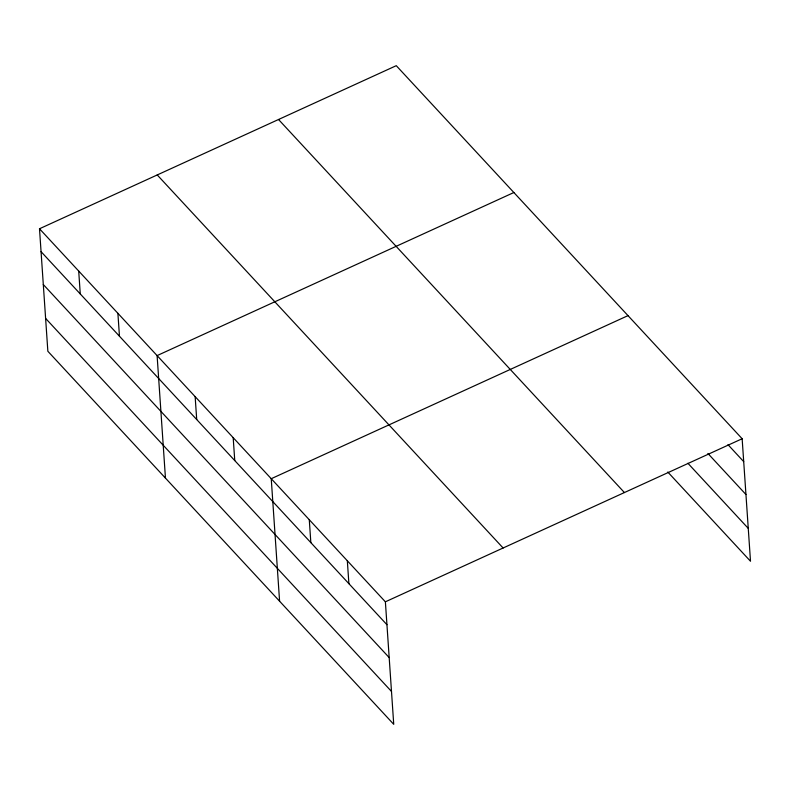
<?xml version="1.0" encoding="UTF-8"?>
<svg xmlns="http://www.w3.org/2000/svg" width="790" height="790" viewBox="0 0 790 790"><rect width="100%" height="100%" fill="white"/><g stroke="black" fill="none" stroke-linecap="round" stroke-linejoin="round"><path stroke-width="1.19" d="M39.5 228.764L385.382 601.812L393.736 724.321L47.854 351.264L39.5 228.764L396.264 65.679L742.146 438.736L750.5 561.236L667.787 472.025M513.865 192.513L157.101 355.599L165.456 478.108M628.011 315.625L271.237 478.71L279.591 601.21M385.382 601.812L742.146 438.736M727.995 444.681L743.706 461.627M707.899 453.46L745.948 494.5M687.883 463.246L748.258 528.372M278.534 119.497L624.416 492.555M157.23 174.946L503.112 548.003M41.06 251.664L386.942 624.712M43.302 284.528L389.184 657.586M45.613 318.4L391.494 691.448M347.333 560.782L348.894 583.682M309.285 519.741L310.845 542.641M233.188 437.67L234.758 460.57M195.15 396.639L196.71 419.529M117.898 313.324L119.458 336.214M78.704 271.039L80.264 293.939"/></g></svg>
